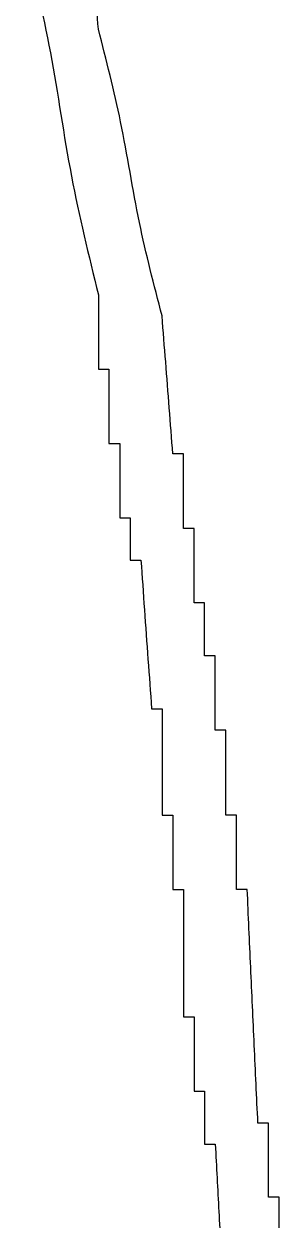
# Model space of a CAD drawing. Extents: x -38 to 63, y 7 to 46.
# Drawn here: x -12.81 to -11.08, y 18.39 to 26.5 of the extents above; entities that cross this region are included whole.
import ezdxf

# ---------------------------------------------------------------- set-up
doc = ezdxf.new("R2010")
doc.units = 0
doc.layers.add('レイヤー_1', color=7, linetype='CONTINUOUS')

msp = doc.modelspace()

# ---------------------------------------------------------------- linework, layer by layer
at = {"layer": 'レイヤー_1', "color": 7}
for points in [[(-12.304226, 24.660235), (-12.304226, 24.156577), (-12.232449, 24.156577), (-12.232449, 23.653106), (-12.159831, 23.653106), (-12.159831, 23.148981), (-12.088426, 23.148981), (-12.088426, 22.861683), (-12.015995, 22.861683)], [(-11.296444, 20.629758), (-11.368035, 20.629758), (-11.368035, 21.133323), (-11.44084, 21.133323), (-11.44084, 21.709692), (-11.512617, 21.709692), (-11.512617, 22.21307), (-11.584582, 22.21307), (-11.584582, 22.573359), (-11.656733, 22.573359), (-11.656733, 23.077017), (-11.728231, 23.077017), (-11.728231, 23.581515), (-11.800102, 23.581515)], [(-11.943751, 21.853901), (-11.872813, 21.853901), (-11.872813, 21.133323), (-11.800102, 21.133323), (-11.800102, 20.629758), (-11.728231, 20.629758), (-11.728231, 19.766278), (-11.656733, 19.766278), (-11.656733, 19.262807), (-11.584582, 19.262807), (-11.584582, 18.902518), (-11.512617, 18.902518)], [(-11.081017, 18.038944), (-11.081017, 18.543069), (-11.152795, 18.543069), (-11.152795, 19.046727), (-11.224199, 19.046727)]]:
    msp.add_lwpolyline(points, dxfattribs=at)
at = {"layer": 'レイヤー_1', "color": 1}
for points in [[(-12.304226, 24.660235), (-12.304226, 24.156577), (-12.232449, 24.156577), (-12.232449, 23.653106), (-12.159831, 23.653106), (-12.159831, 23.148981), (-12.088426, 23.148981), (-12.088426, 22.861683), (-12.015995, 22.861683)], [(-11.296444, 20.629758), (-11.368035, 20.629758), (-11.368035, 21.133323), (-11.44084, 21.133323), (-11.44084, 21.709692), (-11.512617, 21.709692), (-11.512617, 22.21307), (-11.584582, 22.21307), (-11.584582, 22.573359), (-11.656733, 22.573359), (-11.656733, 23.077017), (-11.728231, 23.077017), (-11.728231, 23.581515), (-11.800102, 23.581515)], [(-11.943751, 21.853901), (-11.872813, 21.853901), (-11.872813, 21.133323), (-11.800102, 21.133323), (-11.800102, 20.629758), (-11.728231, 20.629758), (-11.728231, 19.766278), (-11.656733, 19.766278), (-11.656733, 19.262807), (-11.584582, 19.262807), (-11.584582, 18.902518), (-11.512617, 18.902518)], [(-11.081017, 18.038944), (-11.081017, 18.543069), (-11.152795, 18.543069), (-11.152795, 19.046727), (-11.224199, 19.046727)]]:
    msp.add_lwpolyline(points, dxfattribs=at)
at = {"layer": 'レイヤー_1', "color": 7}
for points, knots in [([(-12.304226, 26.46028), (-12.320123, 26.652117), (-12.351924, 27.035874), (-12.400081, 27.611541), (-12.432067, 27.995394), (-12.448062, 28.187333)], [0, 0, 0, 0, 0.577484, 1.155219, 1.733033, 1.733033, 1.733033, 1.733033]), ([(-12.807978, 27.1074), (-12.743983, 26.839523), (-12.614154, 26.296062), (-12.502527, 25.469231), (-12.369646, 24.927123), (-12.304226, 24.660235)], [0, 0, 0, 0, 0.825805, 1.675373, 2.499222, 2.499222, 2.499222, 2.499222]), ([(-11.872813, 24.517053), (-11.927413, 24.727291), (-12.040228, 25.16169), (-12.139073, 25.819048), (-12.250531, 26.251799), (-12.304226, 26.46028)], [0, 0, 0, 0, 0.651255, 1.345639, 1.991137, 1.991137, 1.991137, 1.991137]), ([(-11.800102, 23.581515), (-11.808219, 23.685351), (-11.824461, 23.893104), (-11.848559, 24.204961), (-11.864724, 24.412966), (-11.872813, 24.517053)], [0, 0, 0, 0, 0.312461, 0.625159, 0.938359, 0.938359, 0.938359, 0.938359]), ([(-12.015995, 22.861683), (-12.008184, 22.749669), (-11.992561, 22.525648), (-11.968238, 22.189737), (-11.951912, 21.965828), (-11.943751, 21.853901)], [0, 0, 0, 0, 0.336858, 0.673698, 1.010369, 1.010369, 1.010369, 1.010369]), ([(-11.224199, 19.046727), (-11.232388, 19.222629), (-11.248765, 19.574453), (-11.272546, 20.102144), (-11.288479, 20.453917), (-11.296444, 20.629758)], [0, 0, 0, 0, 0.528277, 1.056614, 1.584679, 1.584679, 1.584679, 1.584679]), ([(-11.512617, 18.902518), (-11.504602, 18.750563), (-11.48857, 18.446622), (-11.464652, 17.990597), (-11.448779, 17.686526), (-11.44084, 17.534446)], [0, 0, 0, 0, 0.456497, 0.913093, 1.369953, 1.369953, 1.369953, 1.369953])]:
    msp.add_open_spline(points, degree=3, knots=knots, dxfattribs=at)
at = {"layer": 'レイヤー_1', "color": 1}
for points, knots in [([(-12.304226, 26.46028), (-12.320123, 26.652117), (-12.351924, 27.035874), (-12.400081, 27.611541), (-12.432067, 27.995394), (-12.448062, 28.187333)], [0, 0, 0, 0, 0.577484, 1.155219, 1.733033, 1.733033, 1.733033, 1.733033]), ([(-12.807978, 27.1074), (-12.743983, 26.839523), (-12.614154, 26.296062), (-12.502527, 25.469231), (-12.369646, 24.927123), (-12.304226, 24.660235)], [0, 0, 0, 0, 0.825805, 1.675373, 2.499222, 2.499222, 2.499222, 2.499222]), ([(-11.872813, 24.517053), (-11.927413, 24.727291), (-12.040228, 25.16169), (-12.139073, 25.819048), (-12.250531, 26.251799), (-12.304226, 26.46028)], [0, 0, 0, 0, 0.651255, 1.345639, 1.991137, 1.991137, 1.991137, 1.991137]), ([(-11.800102, 23.581515), (-11.808219, 23.685351), (-11.824461, 23.893104), (-11.848559, 24.204961), (-11.864724, 24.412966), (-11.872813, 24.517053)], [0, 0, 0, 0, 0.312461, 0.625159, 0.938359, 0.938359, 0.938359, 0.938359]), ([(-12.015995, 22.861683), (-12.008184, 22.749669), (-11.992561, 22.525648), (-11.968238, 22.189737), (-11.951912, 21.965828), (-11.943751, 21.853901)], [0, 0, 0, 0, 0.336858, 0.673698, 1.010369, 1.010369, 1.010369, 1.010369]), ([(-11.224199, 19.046727), (-11.232388, 19.222629), (-11.248765, 19.574453), (-11.272546, 20.102144), (-11.288479, 20.453917), (-11.296444, 20.629758)], [0, 0, 0, 0, 0.528277, 1.056614, 1.584679, 1.584679, 1.584679, 1.584679]), ([(-11.512617, 18.902518), (-11.504602, 18.750563), (-11.48857, 18.446622), (-11.464652, 17.990597), (-11.448779, 17.686526), (-11.44084, 17.534446)], [0, 0, 0, 0, 0.456497, 0.913093, 1.369953, 1.369953, 1.369953, 1.369953])]:
    msp.add_open_spline(points, degree=3, knots=knots, dxfattribs=at)

doc.saveas('drawing.dxf')
